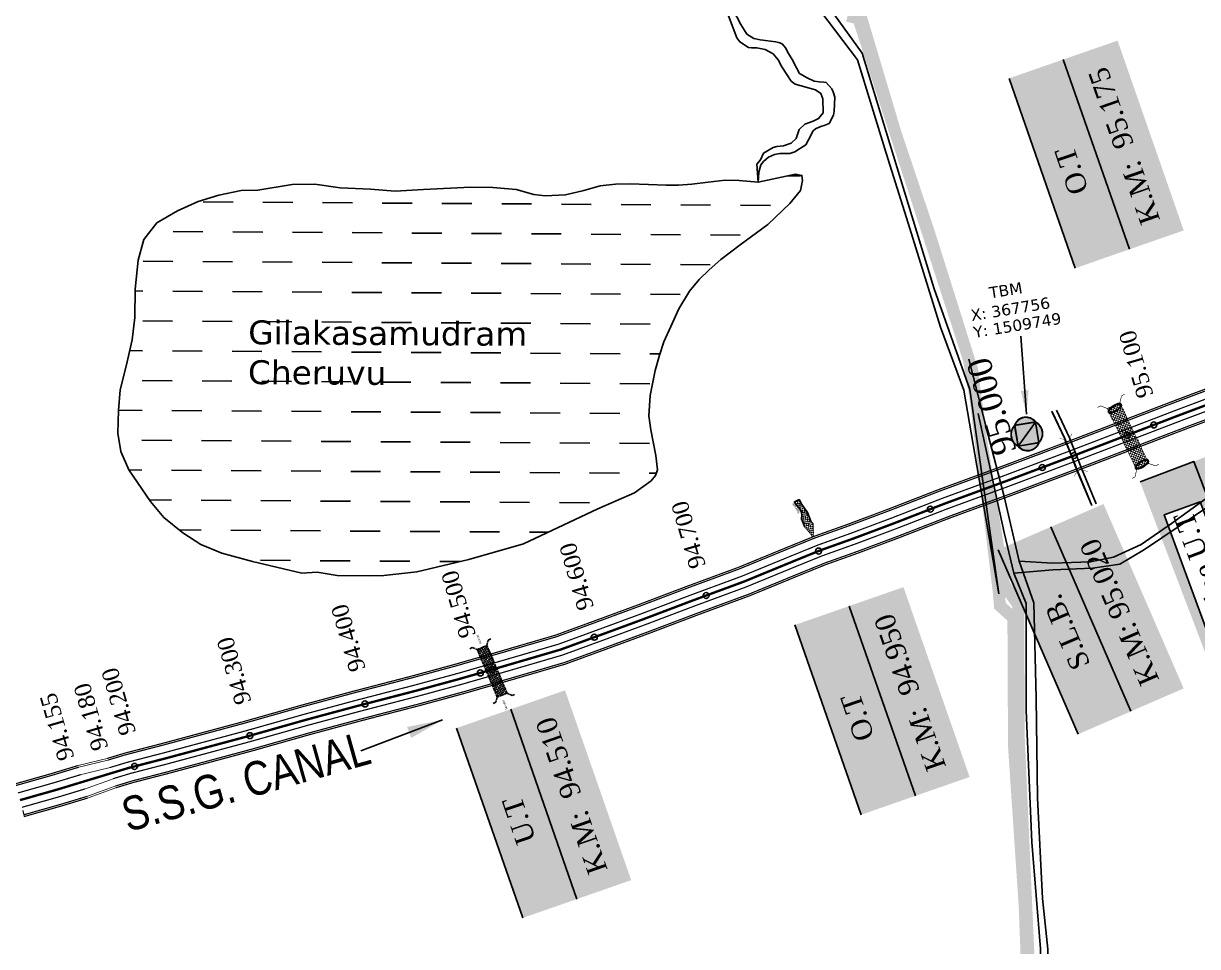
# Model space of a CAD drawing. Header units: inches. Extents: x 360616 to 379062, y 1506291 to 1520405.
# Drawn here: x 366917 to 367900, y 1509321 to 1510094 of the extents above; entities that cross this region are included whole.
import ezdxf

# ---------------------------------------------------------------- set-up
doc = ezdxf.new("R2010")
doc.units = ezdxf.units.IN
doc.header["$MEASUREMENT"] = 0
doc.header["$PDMODE"] = 32
doc.header["$PDSIZE"] = 5
for name, pattern in [('ACAD_ISO02W100', [15, 12, -3]), ('ACAD_ISO03W100', [30, 12, -18]), ('BORDER', [1.75, 0.5, -0.25, 0.5, -0.25, 0, -0.25]), ('DASHED', [0.75, 0.5, -0.25])]:
    doc.linetypes.add(name, pattern=pattern)
for name, color, linetype in [('bed with', 5, 'Continuous'), ('cahnige', 7, 'Continuous'), ('CARTTRACK', 30, 'ACAD_ISO02W100'), ('laying', 4, 'Continuous'), ('lining', 4, 'Continuous'), ('OT', 7, 'Continuous'), ('pbms', 8, 'Continuous'), ('SLB', 11, 'Continuous'), ('Steems', 4, 'Continuous'), ('STREAM', 4, 'Continuous'), ('TEXT', 7, 'Continuous'), ('TITLEBLOCK', 7, 'Continuous'), ('top of bund', 1, 'Continuous'), ('transition', 230, 'DASHED'), ('UT', 173, 'ACAD_ISO02W100'), ('V', 6, 'Continuous'), ('WATER_BODY', 4, 'Continuous'), ('Z LAYER', 7, 'Continuous'), ('ZSTU', 7, 'Continuous')]:
    doc.layers.add(name, color=color, linetype=linetype)
doc.layers.add('ROAD', color=1, linetype='Continuous', lineweight=25)
doc.layers.add('VILL_BOUNDARY', color=6, linetype='BORDER', lineweight=30)
doc.styles.add('5mm', font='TIMES.TTF', dxfattribs={"height": 3})
doc.styles.add('ARIALN', font='ARIALN.TTF')
doc.styles.get("Standard").update_dxf_attribs({"font": 'verdana.TTF'})
doc.dimstyles.get("Standard").update_dxf_attribs({"dimtxt": 0.18, "dimasz": 0.18, "dimexe": 0.18, "dimexo": 0.0625, "dimgap": 0.09, "dimtad": 0, "dimtih": 1, "dimtoh": 1, "dimdec": 4, "dimzin": 0, "dimdsep": 46, "dimtxsty": 'Standard', "dimcen": 0.09, "dimadec": 0, "dimazin": 0, "dimtfac": 1, "dimtdec": 4, "dimtofl": 0, "dimtmove": 0, "dimatfit": 3, "dimfxl": 0, "dimtolj": 1, "dimtzin": 0, "dimarcsym": 0})

# ---------------------------------------------------------------- blocks, each defined once
blk = doc.blocks.new('NNNNNNN')
at = {"layer": 'ZSTU'}
h = blk.add_hatch(color=252, dxfattribs=at)
h.set_gradient(color1=(167, 88, 159), color2=(127, 67, 121), one_color=1, tint=0.3799999952316284, name='CYLINDER')
h.paths.add_polyline_path([(367380.210668986, 1509360.345417472), (367425.6567172984, 1509376.171443845), (367370.2656249861, 1509535.232612937), (367324.8195766784, 1509519.406586565)])
h.paths.add_polyline_path([(367411.8540454545, 1509382.417327386), (367363.0604735658, 1509523.009083064), (367338.7623635266, 1509514.57621605), (367387.5559354155, 1509373.984460372)], flags=24)
h = blk.add_hatch(color=135, dxfattribs=at)
h.set_gradient(color1=(141, 177, 78), color2=(107, 135, 59), one_color=1, tint=0.3799999952316284, name='CYLINDER')
h.paths.add_polyline_path([(367334.7646206734, 1509344.519391099), (367380.210668986, 1509360.345417472), (367324.8195766784, 1509519.406586565), (367279.3735283658, 1509503.580560191)])
h.paths.add_polyline_path([(367355.3091823445, 1509399.520455129), (367331.8511674798, 1509468.514571077), (367307.3968290988, 1509460.200090554), (367330.8548439644, 1509391.205974606)], flags=24)
for points in [[(367324.8195766791, 1509519.406586563), (367380.2106689856, 1509360.345417473)], [(367279.3735283651, 1509503.580560192), (367334.7646206737, 1509344.519391099)]]:
    blk.add_lwpolyline(points, dxfattribs=at)
at = {"layer": 'ZSTU', "style": '5mm'}
for s, height, rotation, p in [('K.M:  94.510', 16.84298922994376, 109.139768632283, (367406.0776611384, 1509384.950051896)), ('U.T', 16.84298922994375, 108.7780447173553, (367346.1218764358, 1509409.788997148))]:
    blk.add_text(s, height=height, rotation=rotation, dxfattribs=at).set_placement(p)
blk = doc.blocks.new('BBBBBBBB')
at = {"layer": 'ZSTU'}
h = blk.add_hatch(color=252, dxfattribs=at)
h.set_gradient(color1=(167, 88, 159), color2=(127, 67, 121), one_color=1, tint=0.3799999952316284, name='CYLINDER')
h.paths.add_polyline_path([(367663.6098435528, 1509446.794427964), (367709.0558918651, 1509462.620454337), (367653.6647995528, 1509621.681623429), (367608.2187512451, 1509605.855597057)])
h.paths.add_polyline_path([(367695.2532200212, 1509468.866337878), (367646.4596481325, 1509609.458093556), (367622.1615380933, 1509601.025226542), (367670.9551099822, 1509460.433470864)], flags=24)
h = blk.add_hatch(color=135, dxfattribs=at)
h.set_gradient(color1=(141, 177, 78), color2=(107, 135, 59), one_color=1, tint=0.3799999952316284, name='CYLINDER')
h.paths.add_polyline_path([(367618.1637952402, 1509430.968401591), (367663.6098435528, 1509446.794427964), (367608.2187512451, 1509605.855597057), (367562.7727029325, 1509590.029570683)])
h.paths.add_polyline_path([(367638.7083569113, 1509485.969465621), (367615.2503420466, 1509554.963581569), (367590.7960036655, 1509546.649101046), (367614.2540185311, 1509477.654985098)], flags=24)
for points in [[(367608.2187512458, 1509605.855597056), (367663.6098435523, 1509446.794427965)], [(367562.7727029318, 1509590.029570684), (367618.1637952404, 1509430.968401591)]]:
    blk.add_lwpolyline(points, dxfattribs=at)
at = {"layer": 'ZSTU', "style": '5mm'}
for s, height, rotation, p in [('K.M:  94.950', 16.84298922994376, 109.139768632283, (367689.4768357052, 1509471.399062388)), ('O.T', 16.84298922994375, 108.7780447173553, (367629.5210510025, 1509496.23800764))]:
    blk.add_text(s, height=height, rotation=rotation, dxfattribs=at).set_placement(p)
blk = doc.blocks.new('BBB')
at = {"layer": 'ZSTU'}
h = blk.add_hatch(color=252, dxfattribs=at)
h.set_gradient(color1=(167, 88, 159), color2=(127, 67, 121), one_color=1, tint=0.3799999952316284, name='CYLINDER')
h.paths.add_polyline_path([(367844.1581578391, 1509517.656689013), (367888.294119795, 1509536.835408476), (367821.1686016686, 1509691.311275319), (367777.0326397174, 1509672.132555857)])
h.paths.add_polyline_path([(367874.0631982579, 1509542.032107761), (367814.8972815568, 1509678.583375508), (367791.2974786115, 1509668.357882927), (367850.4633953135, 1509531.806615181)], flags=24)
h = blk.add_hatch(color=135, dxfattribs=at)
h.set_gradient(color1=(141, 177, 78), color2=(107, 135, 59), one_color=1, tint=0.3799999952316284, name='CYLINDER')
h.paths.add_polyline_path([(367800.022195884, 1509498.47796955), (367844.1581578391, 1509517.656689013), (367777.0326397174, 1509672.132555857), (367732.8966777613, 1509652.953836393)])
h.paths.add_polyline_path([(367816.3981072627, 1509554.860817875), (367787.8485968857, 1509621.908502057), (367764.0841535837, 1509611.789387147), (367792.6336639611, 1509544.741702966)], flags=24)
for points in [[(367777.0326397181, 1509672.132555856), (367844.1581578389, 1509517.656689015)], [(367732.8966777606, 1509652.953836394), (367800.0221958837, 1509498.477969551)]]:
    blk.add_lwpolyline(points, dxfattribs=at)
at = {"layer": 'ZSTU', "style": '5mm'}
for s, height, rotation, p in [('K.M: 95.020', 16.84298922994376, 113.4264674789697, (367868.1136591628, 1509544.125978284)), ('S.L.B.', 16.84298922994375, 113.0647435653429, (367810.4044922517, 1509556.98755805))]:
    blk.add_text(s, height=height, rotation=rotation, dxfattribs=at).set_placement(p)
blk = doc.blocks.new('VVVVVVV')
at = {"layer": 'ZSTU'}
h = blk.add_hatch(color=252, dxfattribs=at)
h.set_gradient(color1=(167, 88, 159), color2=(127, 67, 121), one_color=1, tint=0.3799999952316284, name='CYLINDER')
h.paths.add_polyline_path([(367956.7540677228, 1509569.619058437), (368001.7198537652, 1509586.762118362), (367941.7191440229, 1509744.142369508), (367896.7533579854, 1509726.999309584)])
h.paths.add_polyline_path([(367987.7411089333, 1509592.603308666), (367934.8730957499, 1509731.714155132), (367910.8309274254, 1509722.577112951), (367963.6989406091, 1509583.466266486)], flags=24)
h = blk.add_hatch(color=135, dxfattribs=at)
h.set_gradient(color1=(141, 177, 78), color2=(107, 135, 59), one_color=1, tint=0.3799999952316284, name='CYLINDER')
h.paths.add_polyline_path([(367907.4179497459, 1509585.92312691), (367938.6107657166, 1509595.709169404), (367902.1408873555, 1509693.215805277), (367872.0130668155, 1509682.318153899)], flags=16)
h.paths.add_polyline_path([(367851.787571942, 1509709.85624966), (367911.7882816808, 1509552.475998513), (367956.7540677227, 1509569.619058438), (367896.753357986, 1509726.999309583)])
for points in [[(367911.7882816808, 1509552.475998513), (367956.7540677227, 1509569.619058438), (367896.753357986, 1509726.999309583), (367851.787571942, 1509709.85624966)], [(367896.753357986, 1509726.999309583), (367956.7540677227, 1509569.619058438)], [(367907.4179497459, 1509585.92312691), (367938.6107657166, 1509595.709169404), (367902.1408873555, 1509693.215805277), (367872.0130668155, 1509682.318153899), (367907.4179497459, 1509585.92312691)]]:
    blk.add_lwpolyline(points, dxfattribs=at)
at = {"layer": 'ZSTU', "style": '5mm'}
for s, height, rotation, p in [('K.M: 95.065', 16.84298922994376, 110.808911342436, (367981.8934025966, 1509594.966704487)), ('Pipe U.T', 16.84298922994375, 110.4471874275083, (367927.2338700903, 1509600.735329482))]:
    blk.add_text(s, height=height, rotation=rotation, dxfattribs=at).set_placement(p)
blk = doc.blocks.new('GGGGG')
at = {"layer": 'ZSTU'}
h = blk.add_hatch(color=252, dxfattribs=at)
h.set_gradient(color1=(167, 88, 159), color2=(127, 67, 121), one_color=1, tint=0.3799999952316284, name='CYLINDER')
h.paths.add_polyline_path([(367842.9170567502, 1509904.718244313), (367888.3631050626, 1509920.544270686), (367832.9720127503, 1510079.605439778), (367787.5259644426, 1510063.779413406)])
h.paths.add_polyline_path([(367874.5604332187, 1509926.790154227), (367825.76686133, 1510067.381909905), (367801.4687512908, 1510058.949042891), (367850.2623231797, 1509918.357287213)], flags=24)
h = blk.add_hatch(color=135, dxfattribs=at)
h.set_gradient(color1=(141, 177, 78), color2=(107, 135, 59), one_color=1, tint=0.3799999952316284, name='CYLINDER')
h.paths.add_polyline_path([(367797.4710084376, 1509888.89221794), (367842.9170567502, 1509904.718244313), (367787.5259644426, 1510063.779413406), (367742.07991613, 1510047.953387032)])
h.paths.add_polyline_path([(367818.0155701087, 1509943.893281969), (367794.557555244, 1510012.887397918), (367770.1032168629, 1510004.572917395), (367793.5612317286, 1509935.578801447)], flags=24)
for points in [[(367787.5259644433, 1510063.779413404), (367842.9170567497, 1509904.718244314)], [(367742.0799161293, 1510047.953387033), (367797.4710084379, 1509888.89221794)]]:
    blk.add_lwpolyline(points, dxfattribs=at)
at = {"layer": 'ZSTU', "style": '5mm'}
for s, height, rotation, p in [('K.M:  95.175', 16.84298922994376, 109.139768632283, (367868.7840489026, 1509929.322878737)), ('O.T', 16.84298922994375, 108.7780447173553, (367808.8282642, 1509954.161823989))]:
    blk.add_text(s, height=height, rotation=rotation, dxfattribs=at).set_placement(p)
blk = doc.blocks.new('FGDFGG')
at = {"layer": 'STREAM'}
h = blk.add_hatch(dxfattribs=at)
h.set_pattern_fill('DASH', color=256, scale=10, angle=75.93960756058887, style=0)
h.set_pattern_definition([(75.93960756058887, (1418185.603001844, 992257.9889319493), (-0.6960067163245798, 1.161120192502773), [0.9572422500200057, -0.9572422500200057])])
h.paths.add_polyline_path([(347714.8182538314, 1545567.798359148), (347719.1091586325, 1545566.809767598), (347723.4000634338, 1545565.821176047), (347732.1200872504, 1545608.496701095), (347727.7916449079, 1545609.305257931), (347723.4632025654, 1545610.113814767)])
at = {"layer": 'UT', "ltscale": 0.2}
for p, q in [((347714.8182538314, 1545567.798359148), (347723.4632025654, 1545610.113814767)), ((347718.6328469185, 1545614.300635064), (347720.8996323345, 1545613.926943779)), ((347720.8996323345, 1545613.926943779), (347723.4632025654, 1545610.113814767)), ((347723.4000634338, 1545565.821176047), (347732.1200872505, 1545608.496701095)), ((347723.4632025654, 1545610.113814767), (347727.7916449079, 1545609.305257931)), ((347727.7916449079, 1545609.305257931), (347732.1200872505, 1545608.496701095)), ((347732.1200872505, 1545608.496701095), (347735.593481653, 1545611.504586816)), ((347735.593481653, 1545611.504586816), (347737.8808457312, 1545611.290281259)), ((347714.8182538314, 1545567.798359148), (347711.2222905362, 1545564.938133079)), ((347719.1091586325, 1545566.809767598), (347714.8182538314, 1545567.798359148)), ((347723.4000634338, 1545565.821176047), (347719.1091586325, 1545566.809767598)), ((347725.80217546, 1545561.90432744), (347723.4000634338, 1545565.821176047)), ((347711.2222905362, 1545564.938133079), (347708.9458700588, 1545565.24776368)), ((347728.0513798581, 1545561.436309412), (347725.80217546, 1545561.90432744))]:
    blk.add_line(p, q, dxfattribs=at)
at = {"layer": 'cahnige', "style": '5mm'}
for rotation, oblique, p in [(77.11412351461517, 2.419129890721151e-09, (347729.3116870435, 1545612.081215061)), (77.11412350540348, 359.9999999932074, (347716.213105645, 1545554.638550714))]:
    blk.add_text('Stream', height=1.914484500309543, rotation=rotation, dxfattribs=dict(at, oblique=oblique)).set_placement(p)
blk = doc.blocks.new('VBVB')
at = {"layer": 'STREAM'}
h = blk.add_hatch(dxfattribs=at)
h.set_pattern_fill('DASH', color=256, scale=10, style=0)
h.set_pattern_definition([(0, (17867.88371487719, -28501.71006121906), (1.25, 1.25), [1.25, -1.25])])
h.paths.add_polyline_path([(380095.9578547815, 1497774.979899091), (380098.8683746898, 1497780.214053723), (380100.4483272064, 1497784.617400714), (380101.7788353608, 1497788.771502249), (380103.7746272102, 1497793.590268896), (380099.5335991489, 1497795.916580957), (380098.452594594, 1497793.507197633), (380097.6210344023, 1497789.602341558), (380096.9557507077, 1497787.691449154), (380095.791578286, 1497784.700503649), (380093.8789543023, 1497782.955785437), (380090.8853257658, 1497780.795647573), (380086.5656440002, 1497773.963976908), (380084.6014813699, 1497765.180921337), (380084.0768038103, 1497764.329620298), (380085.9416349676, 1497763.15133106), (380086.5685083546, 1497763.834778382), (380093.7175540949, 1497769.302057871), (380094.4610701322, 1497772.653587032)])
at = {"layer": 'OT', "const_width": 0.4999999999999999}
blk.add_lwpolyline([(380084.6014813699, 1497765.180921337), (380084.0733134003, 1497764.331791371), (380083.5451454307, 1497763.482661405), (380085.4049872326, 1497762.307524679), (380085.9416349677, 1497763.15133106), (380084.0768038104, 1497764.329620298), (380085.9416349677, 1497763.15133106), (380086.568508355, 1497763.834778382), (380093.717554095, 1497769.302057871), (380086.568508355, 1497763.834778382), (380085.9416349677, 1497763.15133106), (380084.0768038104, 1497764.329620298), (380084.6014813699, 1497765.180921337), (380086.5656440002, 1497773.963976908)], dxfattribs=at)
at = {"layer": 'STREAM'}
blk.add_lwpolyline([(380086.5656440002, 1497773.963976908), (380090.8853257659, 1497780.795647574), (380093.8789543033, 1497782.955785438), (380095.7915782861, 1497784.700503649), (380096.9557507072, 1497787.691449152), (380097.6210344024, 1497789.602341558), (380098.4525945941, 1497793.507197633), (380099.5335991488, 1497795.916580957), (380103.7746272101, 1497793.590268896), (380101.7788353609, 1497788.771502249), (380100.4483272069, 1497784.617400716), (380098.8683746899, 1497780.214053723), (380095.9578547826, 1497774.979899092), (380094.4610701321, 1497772.653587032), (380093.717554095, 1497769.302057871)], dxfattribs=at)
at = {"layer": 'cahnige', "style": '5mm'}
blk.add_text('Stream', height=2.5, rotation=71.17434464616717, dxfattribs=at).set_placement((380095.0016310557, 1497785.493162808))
blk = doc.blocks.new('FGDFGDFG6YURT')
at = {"layer": 'ROAD', "color": 1, "linetype": 'Continuous', "lineweight": 25}
for points in [[(386103.5284786596, 1482907.418250796, 0), (386134.4943898718, 1482913.048692988, 0), (386162.3338302057, 1482917.432879298, 0), (386187.03831635, 1482923.149040827, 0)], [(386104.2356023123, 1482903.529261708, 0), (386135.1554971575, 1482909.151336877, 0), (386163.0877641085, 1482913.550141626, 0), (386187.9293691025, 1482919.298029924, 0)], [(386104.349895274, 1482907.665549859, 0), (386135.2697901193, 1482913.287625029, 0), (386163.2020570702, 1482917.686429777, 0), (386188.0436620642, 1482923.434318075, 0)]]:
    blk.add_polyline3d(points, dxfattribs=at)
at = {"layer": 'SLB'}
for points, const_width in [([(386134.5918138346, 1482913.396780385), (386148.2388681522, 1482915.445660189), (386161.8187230226, 1482917.900765421)], 0.4999999999999999), ([(386161.9926194173, 1482918.187514973), (386148.4127645467, 1482915.732409741), (386134.9121982792, 1482912.873264684)], 0.4999999999999999), ([(386161.8187230226, 1482917.900765421), (386162.1664906862, 1482917.940232523), (386164.805117545, 1482921.997725382)], 0.2999999999999999), ([(386134.5918138346, 1482913.396780385), (386134.2422434629, 1482913.414116911), (386130.6310287907, 1482916.63665141)], 0.2999999999999999), ([(386134.7979053175, 1482908.736976533), (386134.4514698859, 1482908.687151922), (386131.9350661394, 1482904.552746017)], 0.2999999999999999), ([(386161.8783264555, 1482914.051226821), (386148.298471585, 1482911.59612159), (386134.7979053175, 1482908.736976533)], 0.4999999999999999), ([(386161.8783264555, 1482914.051226821), (386162.2282584353, 1482914.044326869), (386165.9340047213, 1482910.930961412)], 0.2999999999999999)]:
    blk.add_lwpolyline(points, dxfattribs=dict(at, const_width=const_width))
blk = doc.blocks.new('GGF')
at = {"layer": 'STREAM'}
h = blk.add_hatch(dxfattribs=at)
h.set_pattern_fill('DASH', color=256, scale=10, angle=-6.082734917303942, style=0)
h.set_pattern_definition([(353.9172650826961, (-115347.3726237068, 1016.387648081312), (1.375417949938526, 1.110506849590268), [1.25, -1.25])])
h.paths.add_polyline_path([(406186.8358267642, 1485623.894007653), (406186.3350356966, 1485618.16585714), (406185.8342446289, 1485612.437706626), (406242.6024607782, 1485608.895201602), (406242.8636284556, 1485614.639267362), (406243.1247961327, 1485620.383333121)])
at = {"layer": 'laying', "linetype": 'ByBlock', "extrusion": (0, 0, -1)}
for centre in [(406188.8340515448, 1485618.100544371), (406240.8092758137, 1485614.964376942)]:
    blk.add_ellipse(centre, major_axis=(0.4022038884711088, -6.365555352701567), ratio=0.3887167828476952, dxfattribs=at)
at = {"layer": 'laying', "linetype": 'ByBlock'}
for points in [[(406189.2044231551, 1485612.238788546), (406189.1301593552, 1485612.234096231), (406189.0528622998, 1485612.245618227), (406188.8631006061, 1485612.324588027), (406188.7519765225, 1485612.394145026), (406188.5122836892, 1485612.610022701), (406188.3845252309, 1485612.755754402), (406187.9901122551, 1485613.318903608), (406187.7273521348, 1485613.85898441), (406187.2895556467, 1485615.151754198), (406187.1131680161, 1485615.903753204), (406186.8806331598, 1485617.489787864), (406186.8243655579, 1485618.323341603), (406186.8412834518, 1485619.932858505), (406186.9146281564, 1485620.708349793), (406187.1740924141, 1485622.067517512), (406187.3614922329, 1485622.65073727), (406187.7140922088, 1485623.356040432), (406187.8630650354, 1485623.567618286), (406188.1141012118, 1485623.821781273), (406188.2175726035, 1485623.889167762), (406188.3951326545, 1485623.961233407), (406188.4694103668, 1485623.970225642), (406188.6399464445, 1485623.94807565), (406188.7398646418, 1485623.913414563), (406188.9754422541, 1485623.761023998), (406189.1085637353, 1485623.642922326), (406189.3815283708, 1485623.318037364), (406189.5211763898, 1485623.111945711), (406189.9516964495, 1485622.33059618), (406190.2214699374, 1485621.608086816), (406190.6248590543, 1485619.961048005), (406190.7595287117, 1485619.037350996), (406190.8632364098, 1485617.186895084), (406190.8321935693, 1485616.26108243), (406190.6143732872, 1485614.607066808), (406190.4262052957, 1485613.879561222), (406190.055177624, 1485613.01905299), (406189.9016287614, 1485612.765040143), (406189.6325239488, 1485612.445281366), (406189.5169377527, 1485612.35368761), (406189.3392356181, 1485612.260876767), (406189.2716159608, 1485612.243034084), (406189.2044231551, 1485612.238788546)], [(406241.179647424, 1485609.102621116), (406241.1053836241, 1485609.097928802), (406241.0280865688, 1485609.109450798), (406240.838324875, 1485609.188420597), (406240.7272007914, 1485609.257977597), (406240.4875079581, 1485609.473855271), (406240.3597494998, 1485609.619586973), (406239.965336524, 1485610.182736179), (406239.7025764037, 1485610.722816981), (406239.2647799156, 1485612.015586769), (406239.088392285, 1485612.767585774), (406238.8558574287, 1485614.353620435), (406238.7995898268, 1485615.187174174), (406238.8165077207, 1485616.796691076), (406238.8898524253, 1485617.572182364), (406239.149316683, 1485618.931350083), (406239.3367165019, 1485619.514569841), (406239.6893164777, 1485620.219873002), (406239.8382893043, 1485620.431450857), (406240.0893254807, 1485620.685613844), (406240.1927968724, 1485620.753000333), (406240.3703569234, 1485620.825065977), (406240.4446346357, 1485620.834058213), (406240.6151707135, 1485620.811908221), (406240.7150889107, 1485620.777247134), (406240.950666523, 1485620.624856569), (406241.0837880042, 1485620.506754897), (406241.3567526398, 1485620.181869935), (406241.4964006587, 1485619.975778282), (406241.9269207185, 1485619.194428751), (406242.1966942063, 1485618.471919387), (406242.6000833233, 1485616.824880576), (406242.7347529806, 1485615.901183567), (406242.8384606787, 1485614.050727655), (406242.8074178382, 1485613.124915001), (406242.5895975561, 1485611.470899379), (406242.4014295646, 1485610.743393793), (406242.0304018929, 1485609.882885561), (406241.8768530303, 1485609.628872714), (406241.6077482177, 1485609.309113937), (406241.4921620216, 1485609.21752018), (406241.314459887, 1485609.124709338), (406241.2468402297, 1485609.106866655), (406241.179647424, 1485609.102621116)]]:
    blk.add_open_spline(points, degree=3, knots=[0, 0, 0, 0, 0.1890722348827286, 0.1890722348827286, 0.3781444697654573, 0.3781444697654573, 0.567216704648186, 0.567216704648186, 0.9642381621637766, 0.9642381621637766, 1.361259619679367, 1.361259619679367, 1.758281077194958, 1.758281077194958, 2.155302534710549, 2.155302534710549, 2.552323992226139, 2.552323992226139, 2.807761081817867, 2.807761081817867, 3.012439963152372, 3.012439963152372, 3.217118844486876, 3.217118844486876, 3.421797725821381, 3.421797725821381, 3.626476607155885, 3.626476607155885, 3.831155488490389, 3.831155488490389, 4.280922883927905, 4.280922883927905, 4.730690279365422, 4.730690279365422, 5.180457674802938, 5.180457674802938, 5.630225070240454, 5.630225070240454, 5.896844194109022, 5.896844194109022, 6.112115499412711, 6.112115499412711, 6.283185307179586, 6.283185307179586, 6.283185307179586, 6.283185307179586], dxfattribs=at)
at = {"layer": 'UT', "ltscale": 0.2, "const_width": 0.4999999999999999}
for points in [[(406181.0067191261, 1485605.627956516), (406181.2043290924, 1485608.621441158), (406185.8342446289, 1485612.437706626), (406186.3350356966, 1485618.16585714), (406186.8358267643, 1485623.894007653), (406182.485284513, 1485628.02592998), (406182.4731358847, 1485631.025905382)], [(406186.8358267643, 1485623.894007653), (406243.1247961327, 1485620.383333121)], [(406247.6637609265, 1485627.388723734), (406247.5913202798, 1485624.389598469), (406243.1247961327, 1485620.383333121), (406242.8636284556, 1485614.639267362), (406242.6024607783, 1485608.895201602), (406247.1217425518, 1485604.948545771), (406247.2591485833, 1485601.95169416)], [(406185.8342446289, 1485612.437706626), (406242.6024607783, 1485608.895201602)]]:
    blk.add_lwpolyline(points, dxfattribs=at)

msp = doc.modelspace()

# ---------------------------------------------------------------- hatches: boundary and pattern name
at = {"layer": 'pbms'}
h = msp.add_hatch(color=256, dxfattribs=at)
h.set_gradient(color1=(31, 17, 238), color2=(36, 21, 239), one_color=1, tint=0.5099999904632568, name='CYLINDER')
h.paths.add_polyline_path([(367746.7755183156, 1509757.062355382, 0.4969052259106934), (367749.6296544468, 1509739.680611708)])
h.paths.add_polyline_path([(367746.7755183156, 1509757.062355382), (367764.1572619895, 1509759.916491513, 0.6148522708899363)])
h.paths.add_polyline_path([(367764.1572619895, 1509759.916491513), (367767.011398121, 1509742.53474784, 0.4942978772292225)])
h.paths.add_polyline_path([(367749.6296544468, 1509739.680611708, 0.5853763326748842), (367767.011398121, 1509742.53474784)])
h = msp.add_hatch(color=256, dxfattribs=at)
h.set_gradient(color1=(31, 17, 238), color2=(36, 21, 239), one_color=1, tint=0.5099999904632568, name='CYLINDER')
h.paths.add_polyline_path([(367746.8820600973, 1509757.263803771, 0.4969052259106934), (367749.7361962285, 1509739.882060098)])
h.paths.add_polyline_path([(367746.8820600973, 1509757.263803771), (367764.2638037712, 1509760.117939902, 0.6148522708899363)])
h.paths.add_polyline_path([(367764.2638037712, 1509760.117939902), (367767.1179399027, 1509742.736196229, 0.4942978772292225)])
h.paths.add_polyline_path([(367749.7361962285, 1509739.882060098, 0.5853763326748842), (367767.1179399027, 1509742.736196229)])
h = msp.add_hatch(color=256, dxfattribs=at)
h.set_gradient(color1=(67, 190, 65), color2=(71, 191, 69), one_color=1, tint=0.5099999904632568, name='CYLINDER')
h.paths.add_polyline_path([(367756.8934582185, 1509749.79855161), (367764.1572619897, 1509759.916491513), (367746.7755183158, 1509757.062355381)])
h.paths.add_polyline_path([(367749.6296544473, 1509739.680611707), (367756.8934582185, 1509749.79855161), (367746.7755183158, 1509757.062355381)])
h.paths.add_polyline_path([(367749.6296544473, 1509739.680611707), (367767.011398121, 1509742.534747839), (367756.8934582185, 1509749.79855161)])
h.paths.add_polyline_path([(367767.011398121, 1509742.534747839), (367764.1572619897, 1509759.916491513), (367756.8934582185, 1509749.79855161)])
h = msp.add_hatch(color=256, dxfattribs=at)
h.set_gradient(color1=(67, 190, 65), color2=(71, 191, 69), one_color=1, tint=0.5099999904632568, name='CYLINDER')
h.paths.add_polyline_path([(367757.0000000002, 1509749.999999999), (367764.2638037715, 1509760.117939902), (367746.8820600975, 1509757.263803771)])
h.paths.add_polyline_path([(367749.736196229, 1509739.882060096), (367757.0000000002, 1509749.999999999), (367746.8820600975, 1509757.263803771)])
h.paths.add_polyline_path([(367749.736196229, 1509739.882060096), (367767.1179399027, 1509742.736196228), (367757.0000000002, 1509749.999999999)])
h.paths.add_polyline_path([(367767.1179399027, 1509742.736196228), (367764.2638037715, 1509760.117939902), (367757.0000000002, 1509749.999999999)])
at = {"layer": 'WATER_BODY'}
h = msp.add_hatch(dxfattribs=at)
h.set_pattern_fill('DASH', color=256, scale=200, angle=359.6353501697435, style=0)
h.set_pattern_definition([(359.6353501697435, (0, 0), (25.15860112115109, 24.84038626162675), [25, -25])])
h.paths.add_polyline_path([(367531.8679221895, 1509960.975886323), (367563.2330485408, 1509967.641767889), (367568.6782709311, 1509966.606543404), (367569.0835863134, 1509962.302338443), (367567.4584954865, 1509954.138463299), (367558.4998724069, 1509943.005843685), (367540.0120880747, 1509925.406468623), (367516.8498937627, 1509908.40758731), (367500.7729447572, 1509896.15486402), (367490.8924845229, 1509887.519649686), (367482.5272680259, 1509879.379515142), (367474.3926510506, 1509869.617944391), (367465.614277098, 1509854.798676733), (367458.8277575092, 1509840.184293772), (367453.115700377, 1509827.20552696), (367449.2229327529, 1509815.98511325), (367445.8449641337, 1509803.272693893), (367441.4571986452, 1509782.164659283), (367440.3394465627, 1509765.301378852), (367442.1728257062, 1509753.36005009), (367446.2667290309, 1509732.068593191), (367447.7402205106, 1509720.01920586), (367446.0949985445, 1509715.090978696), (367442.2979181495, 1509710.80370638), (367428.4080278884, 1509700.777729304), (367397.7481155446, 1509687.186788787), (367335.5348420309, 1509657.982742656), (367289.6644102065, 1509644.753164347), (367246.2511027145, 1509634.399159299), (367218.5056244261, 1509631.399688398), (367206.3242817484, 1509631.107607127), (367179.4105737388, 1509631.486673577), (367162.5967904182, 1509634.205751043), (367149.8586468989, 1509633.364569396), (367108.4082392275, 1509643.227667397), (367082.7461489517, 1509650.025620594), (367065.2509747021, 1509657.279966628), (367050.1727627781, 1509667.228801247), (367034.2545015808, 1509680.164897057), (367023.079800382, 1509693.47624907), (367004.882773414, 1509719.991329463), (366998.1842072476, 1509735.23582017), (366995.6980720629, 1509750.61194876), (366996.223464191, 1509769.624033336), (366997.688468514, 1509786.956630852), (367002.6263224356, 1509806.70449821), (367007.8212087382, 1509828.852767374), (367009.8839825587, 1509847.680105217), (367010.3664676233, 1509871.456284444), (367012.7662830297, 1509895.743088694), (367017.5510847381, 1509912.993335329), (367028.4555729076, 1509926.978724928), (367045.7983478263, 1509936.890018847), (367063.128964072, 1509944.702063889), (367080.4457922241, 1509950.091847747), (367099.0463445557, 1509954.021081607), (367113.1021717034, 1509954.262693185), (367141.6486315474, 1509958.951537219), (367160.7959856176, 1509959.285718166), (367181.9270009939, 1509956.159194654), (367207.3007804006, 1509955.233340438), (367227.8808549218, 1509953.319809715), (367251.6608169658, 1509954.715223763), (367290.948132077, 1509956.684416049), (367309.888416068, 1509956.574715518), (367329.2807515148, 1509954.769189531), (367344.0401688096, 1509950.681680565), (367353.7073596982, 1509949.632308572), (367370.6885142362, 1509950.382410579), (367385.9887512965, 1509954.005966535), (367399.5924718602, 1509957.85142217), (367412.5462657859, 1509959.36734945), (367424.8560339309, 1509959.614243221), (367440.005227762, 1509959.169501755), (367454.9895944304, 1509958.571128275), (367465.297139007, 1509958.365214611), (367476.4158459079, 1509959.39709319), (367490.170445487, 1509961.071342394), (367504.3637257036, 1509962.743050797), (367515.9828990417, 1509962.434533894)])

# ---------------------------------------------------------------- linework, layer by layer
msp.add_lwpolyline([(367764.1572619895, 1509759.916491513), (367749.6296544468, 1509739.680611708)])
at = {"layer": 'bed with', "const_width": 1}
for points in [[(366989.1066028066, 1509470.526608011), (367003.6457025875, 1509474.930427672), (367034.158077267, 1509482.819977651), (367103.5345313273, 1509501.478988038), (367151.9146819447, 1509515.191618949), (367194.7215781549, 1509526.723345364), (367244.0112682111, 1509539.525266221), (367280.4178320539, 1509549.421202715), (367319.5094505558, 1509560.668646951), (367364.992346718, 1509573.973163531), (367403.2343297855, 1509587.984364985), (367435.0312516406, 1509599.70355353), (367475.3200853395, 1509614.990648935), (367518.3143101715, 1509630.859726391), (367559.5164179566, 1509647.79939333), (367581.9971269501, 1509656.942077451), (367610.057526443, 1509666.977530311), (367643.1657517566, 1509679.374661789), (367686.2644631162, 1509696.126157497), (367737.7754402644, 1509715.02756574), (367793.5021791353, 1509736.006082123), (367883.9731259763, 1509770.711537144), (367964.4459038026, 1509800.947084894)], [(366991.9185235122, 1509461.24312257), (367006.266897412, 1509465.589172328), (367036.6319227321, 1509473.44062235), (367106.1168686725, 1509492.128811962), (367154.4989180549, 1509505.841981049), (367197.2024218457, 1509517.345854637), (367246.5027317893, 1509530.150533778), (367283.0311679452, 1509540.079597284), (367322.212149444, 1509551.35275305), (367368.0258532827, 1509564.754036471), (367406.580070215, 1509578.879635015), (367438.4291483596, 1509590.618046471), (367478.7201146611, 1509605.905951065), (367521.8390898287, 1509621.821073607), (367563.187782043, 1509638.821006671), (367585.4590730498, 1509647.878522548), (367613.3916735576, 1509657.868269691), (367646.6236482435, 1509670.311738211), (367689.6925368842, 1509687.051642502), (367741.1549597365, 1509705.93523426), (367796.9480208655, 1509726.938717877), (367887.4160740238, 1509761.643062857), (367967.8720961973, 1509791.872315107)], [(366912.0819452375, 1509449.258524163), (366942.57893646, 1509457.896426263), (366964.7782174739, 1509464.62047601)], [(366915.4884143047, 1509437.231638926), (366946.0942635401, 1509445.900373736), (366968.4018266306, 1509452.657221575)]]:
    msp.add_lwpolyline(points, dxfattribs=at)
at = {"layer": 'laying', "color": 6, "linetype": 'ByBlock'}
for p in [(367863.3240205271, 1509757.595747947), (367769.8975384734, 1509721.937755139), (367676.1958821122, 1509687.009262541), (367488.4268742796, 1509614.658516262), (367394.7345769333, 1509579.704926776), (367299.3078392464, 1509549.809480059), (367202.7501568703, 1509523.797675543), (367106.3428609287, 1509497.233916599), (367009.7134498899, 1509471.489850831)]:
    msp.add_point(p, dxfattribs=at)
at = {"layer": 'laying', "color": 5, "linetype": 'ByBlock'}
for p in [(367840.8915402502, 1509748.990450197), (367796.6361847165, 1509732.013704572), (367582.5501076465, 1509651.931222049), (367308.9179704068, 1509552.574507921)]:
    msp.add_point(p, dxfattribs=at)
at = {"layer": 'lining', "const_width": 1}
for points in [[(366987.2368204818, 1509476.6996473), (367001.9027431424, 1509481.141880969), (367032.5130975506, 1509489.056765454), (367101.8174101029, 1509507.696373161), (367150.1962981395, 1509521.408646213), (367193.071944979, 1509532.958893322), (367242.3545733576, 1509545.758980063), (367278.6800983942, 1509555.632888801), (367317.7122951095, 1509566.863236195), (367362.9752212187, 1509580.103407813), (367401.0095848606, 1509594.038541099), (367432.7718254717, 1509605.744947399), (367473.0592410998, 1509621.031504735), (367515.9705133893, 1509636.869964583), (367557.0751500848, 1509653.769557654), (367579.6951112448, 1509662.968874268), (367607.8404904751, 1509673.034719073), (367640.866428835, 1509685.401038807), (367683.9849707653, 1509702.16024221), (367735.5282340174, 1509721.073497497), (367791.2108720054, 1509742.035411956), (367881.6837429962, 1509776.741605098), (367962.167662468, 1509806.981339031)], [(366993.788305837, 1509455.070083281), (367008.009856857, 1509459.377719031), (367038.2769024485, 1509467.203834547), (367107.833989897, 1509485.911426838), (367156.2173018601, 1509499.624953786), (367198.8520550216, 1509511.11030668), (367248.1594266428, 1509523.916819937), (367284.7689016049, 1509533.867911197), (367324.0093048903, 1509545.158163806), (367370.042978782, 1509558.623792189), (367408.8048151399, 1509572.825458901), (367440.6885745285, 1509584.576652602), (367480.9809589008, 1509599.865095266), (367524.1828866109, 1509615.810835415), (367565.6290499148, 1509632.850842346), (367587.7610887551, 1509641.851725732), (367615.6087095255, 1509651.811080928), (367648.9229711652, 1509664.285361193), (367691.9720292351, 1509681.017557789), (367743.4021659835, 1509699.889302502), (367799.2393279954, 1509720.909388045), (367889.7054570038, 1509755.612994903), (367970.150337532, 1509785.83806097)], [(366910.3242071988, 1509455.464396945), (366940.7650276865, 1509464.086389367), (366962.9084351491, 1509470.793515298)], [(366917.2461523435, 1509431.025766144), (366947.9081723136, 1509439.710410631), (366970.2716089555, 1509446.484182286)]]:
    msp.add_lwpolyline(points, dxfattribs=at)
at = {"layer": 'pbms'}
for points in [[(367746.7755183156, 1509757.062355382, -0.6148522708899362), (367764.1572619895, 1509759.916491513, -0.4942978772292224), (367767.011398121, 1509742.53474784, -0.5853763326753783), (367749.6296544468, 1509739.680611708, -0.4969052259106934), (367746.7755183156, 1509757.062355382)], [(367746.8820600973, 1509757.263803771, -0.6148522708899362), (367764.2638037712, 1509760.117939902, -0.4942978772292224), (367767.1179399027, 1509742.736196229, -0.5853763326753783), (367749.7361962285, 1509739.882060098, -0.4969052259106934), (367746.8820600973, 1509757.263803771)]]:
    msp.add_lwpolyline(points, format="xyb", close=True, dxfattribs=at)
for points in [[(367746.7755183156, 1509757.062355382), (367764.1572619895, 1509759.916491513), (367767.011398121, 1509742.53474784), (367749.6296544468, 1509739.680611708)], [(367746.8820600973, 1509757.263803771), (367764.2638037712, 1509760.117939902), (367767.1179399027, 1509742.736196229), (367749.7361962285, 1509739.882060098)]]:
    msp.add_lwpolyline(points, close=True, dxfattribs=at)
at = {"layer": 'ROAD', "color": 1}
for points in [[(367027.3633914765, 1510789.424074588), (367077.9227892993, 1510729.452140077), (367110.9589634925, 1510723.203414962), (367145.8925116607, 1510717.604719493), (367197.6187168958, 1510712.350783651), (367224.689557244, 1510709.921406422), (367273.7590749938, 1510669.50408279), (367290.017238202, 1510654.726114768), (367330.7510101586, 1510619.927505412), (367384.7773381281, 1510575.72710943), (367405.4397233117, 1510554.384616031), (367433.6738448449, 1510524.280545281), (367452.4475364396, 1510501.327280164), (367486.7810108137, 1510454.193009525), (367533.771616539, 1510381.740620135), (367561.0545665548, 1510337.855825283), (367572.1857601164, 1510240.331216821), (367585.1302894421, 1510116.566449997), (367619.0890863357, 1510068.979929036), (367647.1796374964, 1509976.737514948), (367679.50196626, 1509871.751327688), (367709.3573335178, 1509787.327541024), (367733.6231079937, 1509616.216845431)], [(367578.2083654848, 1510112.172479975), (367615.2112194179, 1510063.625349354), (367639.2645312953, 1509985.324916666), (367657.5071041761, 1509926.655382353), (367684.7759588265, 1509839.443404786), (367704.2961353973, 1509786.843820519), (367733.6231079937, 1509616.216845431)], [(367708.4389831979, 1509812.656277176), (367724.3372459984, 1509750.150011181), (367737.9147358102, 1509697.648141174), (367750.6111017067, 1509643.40828626), (367762.9068331146, 1509608.574445262), (367764.7759014901, 1509528.636138073), (367765.799431906, 1509445.091741031), (367770.14502723, 1509360.911963639), (367774.6253978116, 1509318.370112819), (367775.192351226, 1509254.342749345), (367753.3043300736, 1509099.705305247), (367709.0913279157, 1509003.796120093), (367685.1412106169, 1508943.926754055), (367668.7619662193, 1508861.898240203), (367653.2721123417, 1508770.755722118), (367646.8678468419, 1508741.473060827)], [(367641.0396366913, 1508742.270414796), (367653.3988334701, 1508807.00746568), (367678.8021436603, 1508946.831912354), (367714.7639654757, 1509034.524632205), (367748.3739304109, 1509107.309604011), (367764.7763875446, 1509222.883051162), (367769.7411713543, 1509251.482542137), (367768.4722687639, 1509318.756643857), (367761.1589449503, 1509408.128557548), (367756.4570298867, 1509518.282802858), (367756.3213028896, 1509607.967715878), (367746.0423230296, 1509633.475810774), (367738.0109080372, 1509667.535330834), (367716.2039902082, 1509767.292212873)], [(367746.0423230296, 1509633.475810774), (367778.8357565893, 1509636.284437548), (367812.0744515087, 1509637.668903774), (367834.7989086194, 1509640.820845084), (367855.6265493513, 1509653.208103949), (367912.7115469513, 1509691.704394771), (367994.3831915563, 1509695.029642584), (368016.7132918989, 1509699.457131259)], [(367750.6111017067, 1509643.40828626), (367778.7784390447, 1509641.843490688), (367810.0728628833, 1509642.771998381), (367829.4215584255, 1509646.672168814), (367852.7335408591, 1509657.35681966), (367878.2264058277, 1509674.954340013), (367912.4269113566, 1509699.785848676)]]:
    msp.add_lwpolyline(points, dxfattribs=at)
at = {"layer": 'Steems'}
for points in [[(367507.0200332065, 1510100.26230621), (367514.0118403693, 1510082.039518378), (367516.5279394824, 1510078.506488134), (367523.7481283874, 1510073.911447619), (367526.2825070119, 1510073.534456184), (367530.7859835705, 1510073.560223375), (367537.8962854318, 1510072.086054802), (367544.4968973864, 1510068.483957566), (367548.8344751149, 1510063.585650674), (367551.7112296221, 1510057.750410592), (367555.8943783105, 1510051.325649553), (367559.5727402925, 1510045.703798256), (367562.9045376071, 1510043.066188901), (367579.9025693513, 1510038.393099247), (367584.5901682416, 1510035.400944373), (367585.9954510508, 1510030.792080107), (367586.3371725156, 1510019.134748422), (367582.5249056981, 1510014.351437443), (367577.9092328083, 1510012.128934862), (367571.1440105865, 1510009.612124351), (367566.3108175194, 1510005.141484431), (367563.8117748672, 1509997.487976347), (367559.5542829606, 1509993.786613351), (367553.0761600758, 1509991.357993491), (367547.7447175868, 1509990.94491914), (367544.5816548531, 1509990.075493127), (367536.3300686594, 1509985.213387277), (367533.8699517236, 1509979.611791894), (367530.9370057005, 1509976.162173009), (367531.8679221895, 1509960.975886323), (367532.4923889, 1509969.289354814), (367534.1927949593, 1509975.449930088), (367536.4980271871, 1509978.279201952), (367540.7505525585, 1509981.998467799), (367545.6878761465, 1509984.188512126), (367550.1312486049, 1509984.9254041), (367555.2646391996, 1509985.03431686), (367558.5248463178, 1509985.084836992), (367562.5550436203, 1509986.309459801), (367566.6615181372, 1509988.78160619), (367567.3599681643, 1509989.609430389), (367571.8785478222, 1509992.284500332), (367574.1864542983, 1509996.36751908), (367577.9931634978, 1510004.06804169), (367580.0850844022, 1510005.66765261), (367583.1169903075, 1510007.194509599), (367585.2042443407, 1510007.988364488), (367587.3570597138, 1510008.513084269), (367591.3295828222, 1510010.034654311), (367595.0664508516, 1510017.265380289), (367595.7574123622, 1510020.551981185), (367596.2395578303, 1510032.180708989), (367595.150171762, 1510035.888725457), (367593.7812895058, 1510039.320587805), (367589.0199471969, 1510044.378995312), (367586.9140439316, 1510044.783939306), (367583.021825939, 1510045.163642344), (367578.8443391196, 1510045.687829284), (367573.0726071, 1510048.542787605), (367566.5523647158, 1510052.139749541), (367564.1692968879, 1510056.92303418), (367560.4240119, 1510063.871175912), (367557.4160482241, 1510068.687386952), (367554.8315559475, 1510073.50130631), (367552.4496385115, 1510076.69073122), (367550.1259577476, 1510077.762786475), (367546.7417244883, 1510078.558702644), (367533.7780276592, 1510080.126836954), (367528.227082855, 1510081.250272892), (367522.5916062677, 1510084.953380542), (367520.1311008199, 1510088.538905908), (367517.5773535362, 1510093.116902508), (367510.9340267912, 1510105.476421445)], [(367531.8679221895, 1509960.975886323), (367563.2330485408, 1509967.641767889), (367568.6782709311, 1509966.606543404), (367569.0835863134, 1509962.302338443), (367567.4584954865, 1509954.138463299), (367558.4998724069, 1509943.005843685), (367540.0120880747, 1509925.406468623), (367516.8498937627, 1509908.40758731), (367500.7729447572, 1509896.15486402), (367490.8924845229, 1509887.519649686), (367482.5272680259, 1509879.379515142), (367474.3926510506, 1509869.617944391), (367465.614277098, 1509854.798676733), (367458.8277575092, 1509840.184293772), (367453.115700377, 1509827.20552696), (367449.2229327529, 1509815.98511325), (367445.8449641337, 1509803.272693893), (367441.4571986452, 1509782.164659283), (367440.3394465627, 1509765.301378852), (367442.1728257062, 1509753.36005009), (367446.2667290309, 1509732.068593191), (367447.7402205106, 1509720.01920586), (367446.0949985445, 1509715.090978696), (367442.2979181495, 1509710.80370638), (367428.4080278884, 1509700.777729304), (367397.7481155446, 1509687.186788787), (367335.5348420309, 1509657.982742656), (367289.6644102065, 1509644.753164347), (367246.2511027145, 1509634.399159299), (367218.5056244261, 1509631.399688398), (367206.3242817484, 1509631.107607127), (367179.4105737388, 1509631.486673577), (367162.5967904182, 1509634.205751043), (367149.8586468989, 1509633.364569396), (367108.4082392275, 1509643.227667397), (367082.7461489517, 1509650.025620594), (367065.2509747021, 1509657.279966628), (367050.1727627781, 1509667.228801247), (367034.2545015808, 1509680.164897057), (367023.079800382, 1509693.47624907), (367004.882773414, 1509719.991329463), (366998.1842072476, 1509735.23582017), (366995.6980720629, 1509750.61194876), (366996.223464191, 1509769.624033336), (366997.688468514, 1509786.956630852), (367002.6263224356, 1509806.70449821), (367007.8212087382, 1509828.852767374), (367009.8839825587, 1509847.680105217), (367010.3664676233, 1509871.456284444), (367012.7662830297, 1509895.743088694), (367017.5510847381, 1509912.993335329), (367028.4555729076, 1509926.978724928), (367045.7983478263, 1509936.890018847), (367063.128964072, 1509944.702063889), (367080.4457922241, 1509950.091847747), (367099.0463445557, 1509954.021081607), (367113.1021717034, 1509954.262693185), (367141.6486315474, 1509958.951537219), (367160.7959856176, 1509959.285718166), (367181.9270009939, 1509956.159194654), (367207.3007804006, 1509955.233340438), (367227.8808549218, 1509953.319809715), (367251.6608169658, 1509954.715223763), (367290.948132077, 1509956.684416049), (367309.888416068, 1509956.574715518), (367329.2807515148, 1509954.769189531), (367344.0401688096, 1509950.681680565), (367353.7073596982, 1509949.632308572), (367370.6885142362, 1509950.382410579), (367385.9887512965, 1509954.005966535), (367399.5924718602, 1509957.85142217), (367412.5462657859, 1509959.36734945), (367424.8560339309, 1509959.614243221), (367440.005227762, 1509959.169501755), (367454.9895944304, 1509958.571128275), (367465.297139007, 1509958.365214611), (367476.4158459079, 1509959.39709319), (367490.170445487, 1509961.071342394), (367504.3637257036, 1509962.743050797), (367515.9828990417, 1509962.434533894), (367531.8679221895, 1509960.975886323)]]:
    msp.add_lwpolyline(points, dxfattribs=at)
at = {"layer": 'top of bund', "const_width": 1}
for points in [[(366986.801987383, 1509478.135237832), (367001.4974037366, 1509482.586404991), (367032.1305441281, 1509490.507181222), (367101.4180795856, 1509509.142276678), (367149.7966739988, 1509522.854466506), (367192.6883093567, 1509534.409020755), (367241.9692954847, 1509547.208680956), (367278.2759742873, 1509557.077466961), (367317.2943519825, 1509568.303838345), (367362.5061222654, 1509581.529046018), (367400.49220232, 1509595.446489032), (367432.2463775255, 1509607.149922718), (367472.5334633696, 1509622.436354921), (367515.4254443701, 1509638.267694395), (367556.5074133704, 1509655.157967962), (367579.1597587552, 1509664.370454923), (367607.3249007151, 1509674.443367623), (367640.3317025741, 1509686.802521834), (367683.4548562651, 1509703.563517725), (367735.0056279136, 1509722.479528139), (367790.6780098822, 1509743.437581685), (367881.1513283497, 1509778.143946483), (367961.6378389018, 1509808.384653947)], [(366994.2231389358, 1509453.634492749), (367008.4151962629, 1509457.933195009), (367038.659455871, 1509465.753418779), (367108.2333204143, 1509484.465523322), (367156.6169260009, 1509498.179133493), (367199.2356906439, 1509509.660179247), (367248.5447045157, 1509522.467119043), (367285.1730257118, 1509532.423333038), (367324.4272480173, 1509543.717561656), (367370.5120777353, 1509557.198153984), (367409.3221976805, 1509571.417510968), (367441.2140224747, 1509583.171677283), (367481.506736631, 1509598.46024508), (367524.7279556301, 1509614.413105603), (367566.1967866292, 1509631.462432038), (367588.2964412447, 1509640.450145077), (367616.1242992855, 1509650.402432378), (367649.457697426, 1509662.883878166), (367692.5021437353, 1509679.614282275), (367743.9247720873, 1509698.483271861), (367799.7721901186, 1509719.507218316), (367890.2378716504, 1509754.210653518), (367970.6801610981, 1509784.434746055)], [(366909.9154309107, 1509456.907623173), (366940.3431884369, 1509465.525915671), (366962.4736020503, 1509472.229105831)], [(366917.6549286316, 1509429.582539916), (366948.3300115632, 1509438.270884328), (366970.7064420543, 1509445.048591754)], [(366916.2105857471, 1509434.681939256), (366917.6298318384, 1509429.027769248)]]:
    msp.add_lwpolyline(points, dxfattribs=at)
at = {"layer": 'transition', "ltscale": 4, "const_width": 0.6}
for points in [[(366962.4736020503, 1509472.229105831), (366986.8019873829, 1509478.135237832)], [(366962.9084351491, 1509470.793515298), (366987.2368204817, 1509476.6996473)], [(366964.7782174739, 1509464.62047601), (366989.1066028066, 1509470.526608011)], [(366968.4018266306, 1509452.657221575), (366992.3243677377, 1509461.24312257)], [(366970.2716089555, 1509446.484182286), (366993.788305837, 1509455.070083281)], [(366970.7064420544, 1509445.048591754), (366994.2231389359, 1509453.634492749)]]:
    msp.add_lwpolyline(points, dxfattribs=at)
at = {"layer": 'V', "color": 6}
msp.add_lwpolyline([(366913.7851797711, 1509443.245081545, 2, 2, 0), (366944.3366, 1509451.898399999, 2, 2, 0), (366966.5900220523, 1509458.638848792, 2, 2, 0), (366990.5125631594, 1509465.88486529, 2, 2, 0), (367004.9562999997, 1509470.2598, 2, 2, 0), (367035.3949999996, 1509478.1303, 2, 2, 0), (367104.8256999999, 1509496.8039, 2, 2, 0), (367153.2067999998, 1509510.516799999, 2, 2, 0), (367195.9620000003, 1509522.034600001, 2, 2, 0), (367245.2570000002, 1509534.8379, 2, 2, 0), (367281.7244999995, 1509544.750399999, 2, 2, 0), (367320.8607999999, 1509556.0107, 2, 2, 0), (367366.5091000004, 1509569.363600001, 2, 2, 0), (367404.9072000002, 1509583.432, 2, 2, 0), (367436.7302000001, 1509595.160800001, 2, 2, 0), (367477.0201000003, 1509610.4483, 2, 2, 0), (367520.0767000001, 1509626.340399999, 2, 2, 0), (367561.3520999998, 1509643.3102, 2, 2, 0), (367583.7280999999, 1509652.4103, 2, 2, 0), (367611.7246000003, 1509662.422900001, 2, 2, 0), (367644.8947000001, 1509674.8432, 2, 2, 0), (367687.9785000002, 1509691.5889, 2, 2, 0), (367739.4652000004, 1509710.4814, 2, 2, 0), (367795.2251000004, 1509731.4724, 2, 2, 0), (367885.6946, 1509766.177300001, 2, 2, 0), (367966.159, 1509796.409700001, 2, 2, 0)], format="xyseb", dxfattribs=at)
at = {"layer": 'VILL_BOUNDARY', "linetype": 'ACAD_ISO03W100', "lineweight": -2, "ltscale": 3, "const_width": 10}
for points in [[(367759.0202310003, 1509297.445990937), (367750.2297479297, 1509496.062824356), (367749.7726861814, 1509606.873181503), (367737.9218458063, 1509623.777727654), (367717.5890983524, 1509752.229472692), (367716.2039902082, 1509767.292212873), (367708.4389831979, 1509812.656277176), (367674.6493139883, 1509919.852820847), (367647.0508259903, 1510002.04775765), (367617.147045378, 1510102.369070171), (367606.2196906905, 1510106.144035783), (367601.1826502522, 1510128.308655079), (367595.1291053495, 1510131.08561084), (367590.8745490956, 1510155.301748629), (367575.971500029, 1510258.714487385), (367562.3642584509, 1510352.649982971), (367564.053611783, 1510361.124176551), (367564.907947732, 1510368.964373373), (367562.2222044833, 1510463.151231987), (367563.1541130783, 1510566.729872774), (367566.3876506154, 1510720.329459548), (367580.6431624435, 1510829.641027823)], [(367606.8873464066, 1510100.311092719), (367615.9100448833, 1510098.088623281), (367709.5365594203, 1509809.137195824), (367711.1414926744, 1509803.9339109), (367733.6231079937, 1509616.216845431), (367734.427149159, 1509606.058086216), (367745.7149579874, 1509595.911026904), (367746.2075381133, 1509488.468952279), (367755.1626853914, 1509354.414032251), (367757.6101732458, 1509289.750480679)]]:
    msp.add_lwpolyline(points, dxfattribs=at)

# ---------------------------------------------------------------- block references
at = {"color": 3, "rotation": 34.43448332196961}
msp.add_blockref('FGDFGG', (954489.7994311699, 38166.44495310634), dxfattribs=at)
at = {"layer": 'CARTTRACK', "color": 3, "xscale": 0.9023696751861163, "yscale": 0.9023696754593402, "zscale": 0.902369675306999, "rotation": 52.58858312741448}
msp.add_blockref('VBVB', (1232723.883592241, 416136.0562382117), dxfattribs=at)
at = {"layer": 'laying', "color": 6, "linetype": 'ByBlock', "rotation": 299.1769984061847}
msp.add_blockref('GGF', (-1127309.768103236, 1140169.784713375), dxfattribs=at)
at = {"layer": 'laying', "color": 1, "linetype": 'ByBlock', "rotation": 102.3151255835016}
msp.add_blockref('FGDFGDFG6YURT', (1898947.501677286, 1448757.789887436), dxfattribs=at)
at = {"layer": 'ZSTU', "color": 6}
for name in ['GGGGG', 'VVVVVVV', 'BBB', 'BBBBBBBB', 'NNNNNNN']:
    msp.add_blockref(name, (0, 0), dxfattribs=at)

# ---------------------------------------------------------------- texts
at = {"layer": 'cahnige', "char_height": 13.87570660934272, "width": 8058.679100390016, "attachment_point": 1, "rotation": 106.08420461358659, "style": '5mm'}
for s, insert in [('95.100', (367849.7729911075, 1509778.864210569)), ('94.700', (367474.8758448601, 1509635.926978884)), ('94.600', (367381.1835475137, 1509600.973389399)), ('94.500', (367282.3218756462, 1509577.717351771)), ('94.400', (367190.0396191708, 1509549.473034889)), ('94.300', (367094.3246709974, 1509521.994598461)), ('94.200', (366997.6952221089, 1509496.250532692)), ('94.155', (366946.0620907269, 1509475.013098003)), ('94.180', (366974.4927253826, 1509483.350495056))]:
    msp.add_mtext(s, dxfattribs=dict(at, insert=insert))
at = {"layer": 'cahnige', "color": 1, "insert": (367729.2006588937, 1509730.363001515), "char_height": 20, "width": 8058.679100390016, "attachment_point": 1, "rotation": 106.08420461358659, "style": '5mm'}
msp.add_mtext('95.000', dxfattribs=at)
at = {"layer": 'TEXT', "color": 1}
for s, p in [('TBM', (367726.2337694311, 1509863.504791697)), ('X: 367756', (367710.8411487894, 1509844.608432645)), ('Y: 1509749', (367713.0177483807, 1509830.405172052))]:
    msp.add_text(s, height=9.483917237081629, rotation=9.324930326232131, dxfattribs=at).set_placement(p)
at = {"layer": 'TITLEBLOCK', "color": 1, "extrusion": (-0.001110785784691963, 0.0046810577824546, 0.9999884268595202), "style": 'ARIALN'}
msp.add_text('S.S.G. CANAL', height=28.40680971257714, rotation=15.74886509950707, dxfattribs=at).set_placement((367003.8812110462, 1509401.76937233, 6658.00243368234))
at = {"layer": 'ZSTU', "color": 0, "insert": (367104.9877531163, 1509845.226479654), "char_height": 20.0206648523873, "width": 27.01167333433283, "attachment_point": 1, "rotation": 359.66815137597837}
msp.add_mtext('Gilakasamudram\\PCheruvu', dxfattribs=at)

# ---------------------------------------------------------------- leaders
at = {"layer": 'CARTTRACK', "color": 1, "linetype": 'ByBlock'}
msp.add_leader([(367267.7616042255, 1509510.522721818), (367199.2666412003, 1509484.634581171)], dimstyle='Standard', override={"dimasz": 30, "dimgap": 0.09, "dimtad": 0}, dxfattribs=at)
at = {"layer": 'Z LAYER', "color": 6, "linetype": 'ByBlock'}
msp.add_leader([(367756.5742787313, 1509766.560926543), (367752.0527239176, 1509831.949617684)], dimstyle='Standard', override={"dimasz": 20, "dimgap": 0.09, "dimtad": 0}, dxfattribs=at)

doc.saveas('drawing.dxf')
